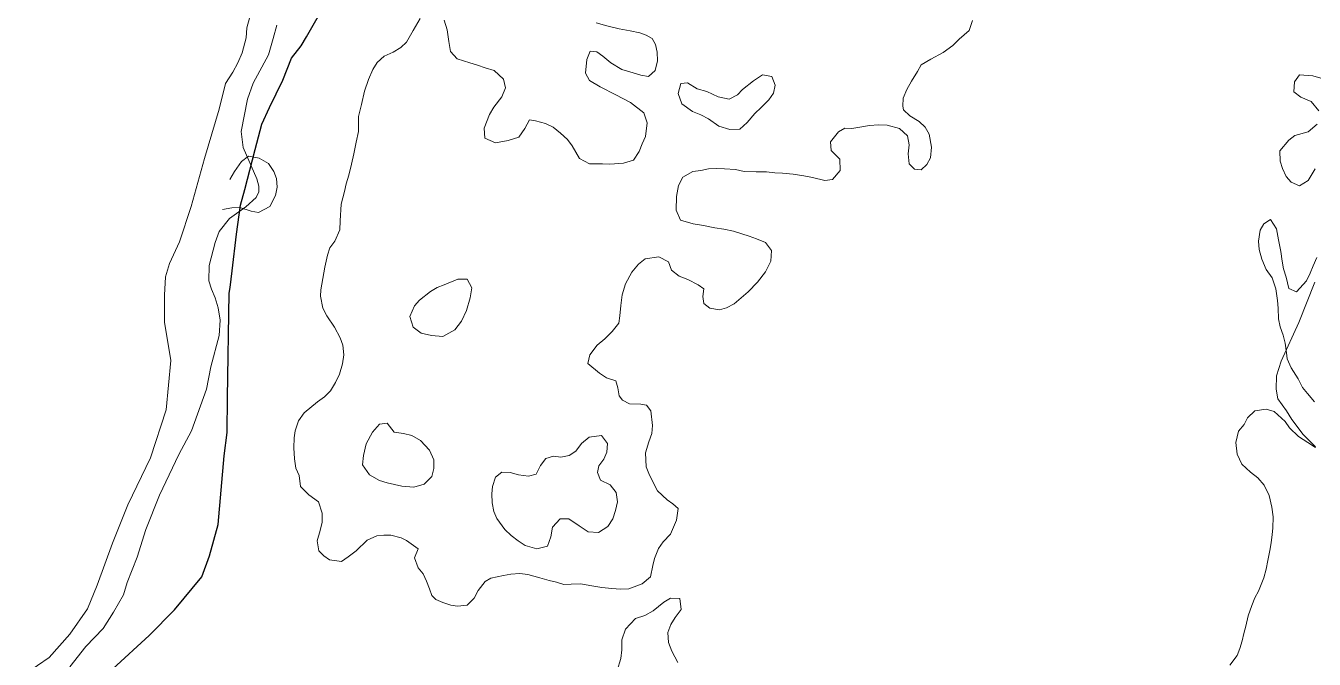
# Model space of a CAD drawing. Header units: metres. Extents: x 4652992 to 4879070, y 2074171 to 2309877.
# Drawn here: x 4653384.6 to 4653561.5, y 2307072.3 to 2307159.3 of the extents above; entities that cross this region are included whole.
import ezdxf

# ---------------------------------------------------------------- set-up
doc = ezdxf.new("R2010")
doc.units = ezdxf.units.M
doc.header["$MEASUREMENT"] = 0
doc.linetypes.add('DGN Style 3', pattern=[92.779933, 66.271381, -26.508552])
for name, color, linetype, lineweight in [('Level 2', 6, 'Continuous', 0), ('Level 20', 30, 'DGN Style 3', 0), ('Level 40', 1, 'Continuous', 0)]:
    doc.layers.add(name, color=color, linetype=linetype, lineweight=lineweight)
doc.layers.add('Limite', color=38, linetype='Continuous', lineweight=0, plot=False)

msp = doc.modelspace()

# ---------------------------------------------------------------- linework, layer by layer
at = {"layer": 'Level 2'}
for points in [[(4653384.553691, 2307070.331232, 0), (4653387.774868, 2307072.493864, 0), (4653390.585295, 2307075.701714, 0), (4653393.034233, 2307079.187533, 0), (4653394.371506, 2307082.444257, 0), (4653396.482775, 2307088.215749, 0), (4653398.58809, 2307093.485315, 0), (4653401.685295, 2307099.957396, 0), (4653403.82079, 2307106.540928, 0), (4653404.455521, 2307113.305995, 0), (4653403.583942, 2307118.555006, 0), (4653403.613309, 2307122.2603, 0), (4653403.71657, 2307124.814721, 0), (4653404.307049, 2307126.619679, 0), (4653405.641344, 2307129.62544, 0), (4653407.259849, 2307134.448805, 0), (4653409.089073, 2307141.044983, 0), (4653411.095861, 2307147.849046, 0), (4653411.998157, 2307151.338948, 0), (4653412.965417, 2307152.925087, 0), (4653413.666331, 2307154.1994, 0), (4653414.266148, 2307155.561583, 0), (4653414.801409, 2307157.631864, 0), (4653414.905077, 2307158.990621, 0), (4653415.25682, 2307160.351091, 0)], [(4653390.586669, 2307071.221134, 1311.160507), (4653392.793894, 2307074.011502, 1310.740507), (4653395.172728, 2307076.507829, 1310.740507), (4653396.614482, 2307078.731981, 1310.740507), (4653397.970432, 2307081.103155, 1309.900507), (4653398.472129, 2307082.80417, 1309.900507), (4653399.870574, 2307086.297497, 1309.900507), (4653401.039216, 2307090.099225, 1309.900507), (4653402.933403, 2307094.791642, 1309.900507), (4653405.553137, 2307100.374748, 1309.900507), (4653407.328363, 2307103.649257, 1309.900507), (4653409.366144, 2307109.375957, 1309.060507), (4653409.971509, 2307112.43573, 1309.060507), (4653411.08791, 2307116.753743, 1309.060507), (4653411.258705, 2307118.85103, 1309.060507), (4653410.957984, 2307120.561267, 1309.060507), (4653410.565503, 2307121.916598, 1309.060507), (4653410.068947, 2307123.108836, 1309.060507), (4653409.688782, 2307124.272356, 1309.060507), (4653409.727894, 2307126.339211, 1309.060507), (4653410.553725, 2307129.533357, 1308.640507), (4653411.125933, 2307131.028202, 1308.640507), (4653412.51883, 2307132.823939, 1308.640507), (4653414.784657, 2307134.404283, 1308.640507), (4653416.1716, 2307135.698094, 1308.640507), (4653416.56029, 2307136.483128, 1308.640507), (4653416.569222, 2307137.236017, 1308.640507), (4653416.274862, 2307138.252515, 1308.640507), (4653414.414369, 2307142.549975, 1307.800507), (4653414.119601, 2307144.762137, 1307.800507), (4653415.018514, 2307149.19674, 1307.800507), (4653415.77424, 2307151.401394, 1307.800507), (4653417.892277, 2307155.283484, 1307.380507), (4653418.531612, 2307157.516858, 1307.380507), (4653419.0057, 2307159.350534, 1307.380507)]]:
    msp.add_polyline3d(points, dxfattribs=at)
at = {"layer": 'Level 20', "linetype": 'Continuous'}
msp.add_polyline3d([(4653561.627962, 2307101.472444, 1394.636065), (4653559.940407, 2307103.166564, 1394.173565), (4653558.385201, 2307105.183416, 1393.748565), (4653557.637057, 2307106.37652, 1393.648565), (4653556.460096, 2307108.046821, 1393.423565), (4653556.227624, 2307109.377448, 1393.486065), (4653556.28563, 2307111.21943, 1393.686065), (4653556.93766, 2307113.222193, 1394.123565), (4653559.33722, 2307118.541277, 1394.811065), (4653561.565137, 2307124.068165, 1394.798565)], dxfattribs=at)
at = {"layer": 'Level 40', "color": 3}
for points in [[(4653514.536145, 2307160.030989, 1348.4875), (4653514.095748, 2307158.644082, 1348.5875), (4653512.724988, 2307157.427029, 1348.4625), (4653511.820096, 2307156.577978, 1348.3125), (4653510.509758, 2307155.612957, 1348.0625), (4653508.830227, 2307154.683187, 1347.7875), (4653507.517212, 2307153.932029, 1347.5625), (4653506.969429, 2307152.99732, 1347.5625), (4653506.171924, 2307151.696071, 1347.6625), (4653505.512703, 2307150.521567, 1347.8125), (4653505.018613, 2307149.360759, 1348.1625), (4653504.968901, 2307148.253277, 1348.6125), (4653505.064202, 2307147.750673, 1349.6625), (4653505.939498, 2307146.901062, 1350.8375), (4653507.208156, 2307146.117013, 1351.6875), (4653508.056606, 2307145.380452, 1352.1625), (4653508.577471, 2307144.402636, 1352.4375), (4653508.904984, 2307142.618316, 1352.6875), (4653508.770681, 2307141.15799, 1352.9125), (4653508.273913, 2307140.211044, 1352.9625), (4653507.507306, 2307139.488739, 1352.8875), (4653506.564858, 2307139.608186, 1352.2625), (4653505.869455, 2307140.308038, 1351.6625), (4653505.712428, 2307141.678328, 1351.0375), (4653505.849409, 2307142.924793, 1350.5875), (4653505.605113, 2307144.156101, 1350.1125), (4653504.498908, 2307145.167708, 1349.6625), (4653502.827481, 2307145.621925, 1349.1625), (4653501.656802, 2307145.689507, 1348.8375), (4653500.38677, 2307145.567699, 1348.4875), (4653499.092568, 2307145.345079, 1348.1125), (4653497.975582, 2307145.186561, 1347.7125), (4653497.008965, 2307145.205196, 1346.7875), (4653496.13765, 2307144.721226, 1346.3625), (4653495.048813, 2307143.32994, 1346.2375), (4653495.140063, 2307142.135342, 1346.4875), (4653496.312045, 2307140.948042, 1346.8625), (4653496.369719, 2307139.388362, 1347.0125), (4653495.317136, 2307138.148296, 1346.7875), (4653494.26325, 2307138.027948, 1346.2125), (4653492.579738, 2307138.431759, 1345.4375), (4653491.394297, 2307138.662796, 1345.0125), (4653489.941694, 2307138.90461, 1344.5625), (4653488.464922, 2307139.045612, 1343.9625), (4653487.396274, 2307139.08872, 1343.1875), (4653486.237679, 2307139.206708, 1342.7375), (4653484.838769, 2307139.222423, 1341.6875), (4653483.172697, 2307139.248915, 1340.8625), (4653481.999341, 2307139.530359, 1339.9125), (4653480.510484, 2307139.620954, 1339.3625), (4653479.390821, 2307139.676299, 1339.1125), (4653478.298004, 2307139.618594, 1338.8625), (4653477.219949, 2307139.397433, 1338.6125), (4653476.166062, 2307139.277086, 1338.3875), (4653474.789947, 2307138.487758, 1338.0625), (4653474.193826, 2307137.351423, 1338.0375), (4653473.882307, 2307135.826994, 1338.4625), (4653473.867474, 2307133.964875, 1339.1375), (4653474.456794, 2307132.597504, 1339.6875), (4653476.167152, 2307132.080644, 1340.2875), (4653477.619755, 2307131.838829, 1340.5875), (4653479.162304, 2307131.522135, 1340.8375), (4653480.410846, 2307131.329267, 1341.1125), (4653481.749333, 2307131.06152, 1341.4625), (4653483.855731, 2307130.39636, 1342.7625), (4653484.902887, 2307130.038576, 1343.3125), (4653486.129937, 2307129.531034, 1343.9125), (4653486.944811, 2307128.429391, 1344.3625), (4653486.861522, 2307126.956827, 1344.3625), (4653486.129794, 2307125.479885, 1344.3625), (4653485.040958, 2307124.088599, 1344.3625), (4653483.74806, 2307122.74626, 1344.3625), (4653482.792153, 2307121.909445, 1344.3375), (4653481.836246, 2307121.07263, 1344.3125), (4653480.787715, 2307120.524557, 1344.1625), (4653479.811691, 2307120.278923, 1344.0375), (4653478.461119, 2307120.496264, 1343.5875), (4653477.639516, 2307121.119776, 1343.2125), (4653477.499928, 2307122.112749, 1342.8125), (4653477.639587, 2307123.145351, 1342.3375), (4653476.856915, 2307123.706219, 1342.0125), (4653475.462057, 2307124.413928, 1341.5375), (4653474.286023, 2307124.909234, 1341.2375), (4653473.233511, 2307125.694743, 1340.6875), (4653472.811999, 2307126.861948, 1339.7375), (4653471.468157, 2307127.55742, 1338.9875), (4653469.615462, 2307127.255541, 1338.1625), (4653468.683724, 2307126.519539, 1337.7125), (4653467.78151, 2307125.456625, 1337.5875), (4653466.911498, 2307123.852937, 1337.1375), (4653466.434848, 2307122.314811, 1337.1125), (4653466.249528, 2307120.866721, 1337.1875), (4653466.127309, 2307119.4568, 1337.3625), (4653465.98765, 2307118.424198, 1337.5625), (4653465.073352, 2307117.310878, 1338.0125), (4653464.069107, 2307116.272437, 1338.1875), (4653462.999084, 2307115.409689, 1338.4375), (4653461.985432, 2307114.10698, 1338.7375), (4653461.74642, 2307112.884989, 1339.1125), (4653463.314442, 2307111.549389, 1339.6375), (4653464.301176, 2307110.939574, 1339.8875), (4653465.552394, 2307110.532844, 1340.3875), (4653465.857113, 2307109.553567, 1341.1625), (4653466.023547, 2307108.447545, 1342.0125), (4653466.475957, 2307107.859284, 1343.0625), (4653467.435845, 2307107.362518, 1344.4875), (4653468.987801, 2307107.310093, 1345.2625), (4653469.765118, 2307107.176949, 1346.0875), (4653470.385337, 2307106.388521, 1346.9125), (4653470.601412, 2307104.364406, 1347.8875), (4653470.500684, 2307103.269161, 1348.1875), (4653470.12071, 2307102.134287, 1348.6625), (4653469.656144, 2307100.646567, 1349.1625), (4653469.731257, 2307098.709569, 1349.8125), (4653470.099076, 2307097.768463, 1350.1875), (4653470.634703, 2307096.62719, 1350.5125), (4653471.311292, 2307095.398801, 1351.0125), (4653472.636321, 2307094.174791, 1351.6125), (4653473.418993, 2307093.613923, 1352.0875), (4653474.126481, 2307092.964478, 1352.6875), (4653473.904908, 2307091.365169, 1352.8625), (4653473.06442, 2307089.434568, 1352.9375), (4653472.060175, 2307088.396128, 1353.0125), (4653471.410361, 2307087.485892, 1353.1625), (4653470.867933, 2307086.123459, 1353.3875), (4653470.638327, 2307085.165737, 1353.5875), (4653470.314724, 2307083.590901, 1353.8625), (4653469.169517, 2307082.639577, 1353.9125), (4653467.334262, 2307081.960379, 1353.9125), (4653466.190429, 2307081.914911, 1353.7375), (4653465.01975, 2307081.982493, 1353.4625), (4653463.657094, 2307082.149427, 1353.1375), (4653462.255506, 2307082.379005, 1352.7125), (4653460.700872, 2307082.645293, 1352.0375), (4653459.442924, 2307082.573891, 1352.0125), (4653458.413207, 2307082.554356, 1351.7125), (4653457.404981, 2307082.849497, 1351.2125), (4653456.435687, 2307083.081994, 1350.7375), (4653455.121368, 2307083.450554, 1349.9375), (4653453.500956, 2307083.892534, 1349.0375), (4653452.405462, 2307084.048692, 1348.4625), (4653451.147514, 2307083.977291, 1347.9875), (4653450.132559, 2307083.7943, 1347.5875), (4653448.420826, 2307083.405304, 1346.9125), (4653447.612611, 2307082.959504, 1346.4875), (4653446.662059, 2307081.694964, 1345.7125), (4653446.141123, 2307080.647206, 1345.3125), (4653445.161047, 2307079.709578, 1344.5625), (4653443.827914, 2307079.549601, 1343.5125), (4653442.897551, 2307079.719455, 1343.0375), (4653441.799378, 2307080.089475, 1342.4875), (4653440.866337, 2307080.473191, 1341.9625), (4653440.299812, 2307081.03552, 1341.3375), (4653439.983009, 2307081.964389, 1340.6375), (4653439.588343, 2307083.018545, 1339.8625), (4653439.118494, 2307083.984125, 1339.0625), (4653438.408329, 2307084.847432, 1338.4125), (4653437.92104, 2307086.190331, 1337.0625), (4653438.439298, 2307087.451951, 1337.0625), (4653436.822939, 2307088.585925, 1336.4125), (4653436.106044, 2307088.971101, 1335.7625), (4653434.67761, 2307089.313728, 1334.6125), (4653433.710993, 2307089.332363, 1334.2125), (4653432.771223, 2307089.237948, 1333.8375), (4653431.443445, 2307088.650246, 1333.2875), (4653429.898147, 2307087.155228, 1332.9125), (4653428.840209, 2307086.342886, 1332.7875), (4653427.881624, 2307085.719934, 1332.6625), (4653426.26389, 2307085.948052, 1332.2125), (4653425.469134, 2307086.458514, 1331.8625), (4653424.77373, 2307087.158366, 1331.5125), (4653424.565688, 2307088.540893, 1330.8125), (4653424.955069, 2307089.940036, 1330.2125), (4653425.233013, 2307091.099384, 1329.9125), (4653425.255878, 2307092.319916, 1329.6375), (4653424.765912, 2307093.876676, 1328.9875), (4653423.431476, 2307094.836417, 1328.1375), (4653422.259494, 2307096.023717, 1327.5375), (4653422.07562, 2307097.507058, 1327.1625), (4653421.617855, 2307098.523044, 1325.9625), (4653421.436659, 2307099.792522, 1325.3375), (4653421.366901, 2307101.301795, 1324.8625), (4653421.42602, 2307102.673546, 1324.5125), (4653421.553594, 2307103.655741, 1324.2875), (4653421.993991, 2307105.042648, 1324.1125), (4653422.794174, 2307106.130035, 1323.9125), (4653424.606635, 2307107.614276, 1323.8125), (4653425.589388, 2307108.338042, 1323.8125), (4653426.380164, 2307109.16116, 1323.7875), (4653427.078316, 2307110.273021, 1323.7375), (4653427.623421, 2307111.421592, 1323.6625), (4653428.024887, 2307112.871142, 1323.5625), (4653428.212884, 2307114.105369, 1323.4125), (4653428.094788, 2307115.413017, 1323.2625), (4653427.739054, 2307116.40453, 1323.0375), (4653426.957756, 2307117.871255, 1322.7875), (4653425.88245, 2307119.461806, 1322.3875), (4653425.322654, 2307120.502265, 1321.8625), (4653425.009902, 2307122.123129, 1321.3875), (4653425.062292, 2307123.016748, 1320.9125), (4653425.322796, 2307124.553414, 1320.3875), (4653425.595385, 2307126.140487, 1319.9625), (4653425.982088, 2307127.753493, 1319.7125), (4653426.286878, 2307128.799791, 1319.5625), (4653426.987708, 2307129.697789, 1319.5375), (4653427.680505, 2307131.237375, 1319.4875), (4653427.715455, 2307132.508313, 1319.4375), (4653427.87798, 2307134.761446, 1319.2875), (4653428.300937, 2307136.525671, 1319.2375), (4653428.554711, 2307137.584206, 1319.0125), (4653428.895755, 2307138.781724, 1318.7625), (4653429.25829, 2307140.293916, 1318.5125), (4653429.596655, 2307141.705296, 1318.2125), (4653429.920259, 2307143.280132, 1317.8375), (4653430.219694, 2307144.754155, 1317.4875), (4653430.23185, 2307146.830136, 1317.3875), (4653430.630638, 2307148.493549, 1317.3125), (4653431.06568, 2307150.30818, 1317.1625), (4653431.60543, 2307151.884476, 1317.0375), (4653432.210958, 2307153.285079, 1316.9375), (4653432.821841, 2307154.257957, 1316.8625), (4653433.777748, 2307155.094772, 1316.8625), (4653434.99141, 2307155.656541, 1316.8625), (4653436.06411, 2307156.305426, 1316.9125), (4653436.830717, 2307157.027732, 1316.9625), (4653437.751745, 2307158.619184, 1317.1375), (4653438.684857, 2307160.261042, 1317.2125)], [(4653441.980748, 2307160.056838, 1317.6125), (4653442.417021, 2307158.726176, 1317.6875), (4653442.627742, 2307157.129787, 1317.7875), (4653442.8868, 2307155.735022, 1317.9375), (4653443.776858, 2307154.721955, 1318.3375), (4653445.538232, 2307154.192858, 1319.0125), (4653446.597473, 2307153.885482, 1319.3875), (4653447.644629, 2307153.527698, 1320.7375), (4653448.844832, 2307153.133205, 1321.5625), (4653450.13093, 2307151.971838, 1321.9375), (4653450.438326, 2307150.7787, 1322.2625), (4653449.920067, 2307149.517079, 1322.4875), (4653448.831231, 2307148.125793, 1322.5125), (4653448.208264, 2307147.102509, 1322.5125), (4653447.481891, 2307145.197842, 1322.5625), (4653447.587902, 2307143.839787, 1322.7375), (4653449.057945, 2307143.220655, 1323.1375), (4653450.808609, 2307143.547007, 1323.3875), (4653452.265264, 2307143.997187, 1323.6125), (4653453.089615, 2307145.185387, 1323.7625), (4653453.697821, 2307146.372127, 1324.2375), (4653454.526153, 2307146.226747, 1324.7875), (4653455.891487, 2307145.84595, 1325.2875), (4653456.965491, 2307145.375117, 1326.0625), (4653457.954902, 2307144.551439, 1326.6625), (4653458.932229, 2307143.677355, 1327.3625), (4653459.579294, 2307142.775878, 1328.2125), (4653460.567332, 2307141.046344, 1329.2375), (4653461.96219, 2307140.338635, 1330.0625), (4653463.742377, 2307140.338076, 1330.5375), (4653464.747925, 2307140.256798, 1330.7125), (4653466.615382, 2307140.395221, 1331.0625), (4653468.008937, 2307140.807231, 1331.4875), (4653468.782273, 2307142.007668, 1331.5375), (4653469.201179, 2307143.079899, 1331.5375), (4653469.659015, 2307144.089487, 1331.4875), (4653469.889995, 2307145.953065, 1331.2875), (4653469.41479, 2307147.34637, 1330.9875), (4653467.591691, 2307148.743153, 1330.5875), (4653465.581969, 2307149.811565, 1330.2875), (4653463.419201, 2307150.916687, 1329.9875), (4653461.946481, 2307151.749682, 1329.4375), (4653461.386685, 2307152.790141, 1328.6625), (4653461.566649, 2307154.665956, 1328.2875), (4653462.048655, 2307155.776357, 1328.2375), (4653462.952172, 2307155.719553, 1328.7875), (4653463.773775, 2307155.096041, 1329.1875), (4653464.904148, 2307154.185247, 1329.8875), (4653466.4158, 2307153.289608, 1330.2625), (4653467.973111, 2307152.809458, 1330.3875), (4653468.981337, 2307152.514318, 1330.3875), (4653470.064747, 2307152.307754, 1330.4125), (4653470.969638, 2307153.156806, 1329.7125), (4653471.283835, 2307154.467373, 1329.2125), (4653471.243601, 2307155.649734, 1328.7125), (4653471.014067, 2307156.717587, 1328.2125), (4653470.558979, 2307157.519711, 1327.7125), (4653469.752138, 2307157.979766, 1327.2375), (4653468.858028, 2307158.30084, 1326.8125), (4653467.51954, 2307158.568587, 1326.2375), (4653466.028006, 2307158.873045, 1325.7875), (4653464.344495, 2307159.276855, 1325.3625), (4653462.87713, 2307159.682126, 1324.8125)], [(4653476.743586, 2307150.610399, 1333.3125), (4653478.051515, 2307150.23491, 1333.4625), (4653479.599075, 2307149.504631, 1333.8375), (4653481.138752, 2307149.221567, 1334.425), (4653482.297264, 2307149.802496, 1334.675), (4653482.9565, 2307150.533783, 1334.8875), (4653484.479276, 2307151.739168, 1335.0375), (4653485.721709, 2307152.537312, 1335.0875), (4653487.00826, 2307152.315426, 1335.225), (4653487.43218, 2307151.144226, 1335.3), (4653487.216425, 2307150.038568, 1335.3125), (4653486.571593, 2307149.125676, 1335.3125), (4653485.526489, 2307148.042341, 1335.1875), (4653484.670605, 2307147.239833, 1335.1375), (4653483.590629, 2307146.016489, 1335.125), (4653482.587373, 2307145.101163, 1335.125), (4653481.224102, 2307145.015032, 1335.0125), (4653479.733246, 2307145.494107, 1334.7625), (4653478.311681, 2307146.490807, 1334.4875), (4653477.256424, 2307147.042726, 1334.25), (4653476.117018, 2307147.496234, 1334.05), (4653474.618052, 2307148.541328, 1333.8375), (4653474.137428, 2307149.963731, 1333.675), (4653474.479178, 2307151.33581, 1333.55), (4653475.399649, 2307151.4399, 1333.4625), (4653476.743586, 2307150.610399, 1333.3125)], [(4653562.097428, 2307147.582206, 1386.825), (4653561.033355, 2307148.882761, 1386.4), (4653559.637083, 2307149.494792, 1386.1), (4653558.65583, 2307150.22618, 1385.725), (4653558.761441, 2307151.573531, 1385.6), (4653559.442124, 2307152.562236, 1385.6), (4653561.276676, 2307152.393429, 1385.65), (4653562.358426, 2307152.077073, 1385.725)], [(4653561.605669, 2307139.628551, 1389.375), (4653560.617911, 2307138.055081, 1389.4), (4653559.441252, 2307137.296075, 1389.075), (4653558.292968, 2307137.793257, 1388.475), (4653557.59739, 2307138.565432, 1388.225), (4653557.093965, 2307139.675572, 1387.925), (4653556.786419, 2307140.683456, 1387.725), (4653556.748262, 2307142.120468, 1387.45), (4653557.984008, 2307143.579088, 1387.225), (4653558.79776, 2307144.206143, 1387.2), (4653560.626726, 2307144.697666, 1387.175), (4653561.878758, 2307145.767945, 1387.075)], [(4653411.546161, 2307134.034198, 1314.353125), (4653412.867788, 2307134.267338, 1314.590625), (4653413.956543, 2307134.310898, 1314.678125), (4653415.49345, 2307133.815214, 1314.990625), (4653416.523369, 2307133.626996, 1315.190625), (4653418.057452, 2307134.454489, 1315.240625), (4653418.839025, 2307135.956537, 1315.203125), (4653419.075192, 2307137.129498, 1315.115625), (4653418.970228, 2307138.292907, 1314.990625), (4653418.603387, 2307139.27377, 1314.840625), (4653417.895829, 2307140.368005, 1314.615625), (4653416.599148, 2307141.08224, 1314.403125), (4653415.134139, 2307141.375957, 1314.290625), (4653414.181, 2307140.653645, 1314.190625), (4653413.218448, 2307139.287747, 1314.040625), (4653412.590494, 2307138.148273, 1314.078125)], [(4653561.50432, 2307107.62955, 1399.8), (4653560.557624, 2307108.752949, 1399.8), (4653559.873806, 2307109.589109, 1399.725), (4653559.280227, 2307110.793756, 1399.575), (4653558.318956, 2307112.3112, 1399.275), (4653557.725376, 2307113.515847, 1398.725), (4653557.656709, 2307114.369359, 1398.025), (4653557.481543, 2307115.695116, 1397.625), (4653557.189514, 2307116.770447, 1397.575), (4653556.805562, 2307117.923977, 1397.25), (4653556.578832, 2307119.03917, 1396.825), (4653556.494746, 2307120.510071, 1396.375), (4653556.412346, 2307121.534285, 1396.1), (4653556.196821, 2307123.148805, 1395.55), (4653555.680589, 2307124.669299, 1395.1), (4653554.851599, 2307125.81978, 1394.8), (4653554.257177, 2307127.24777, 1394.4), (4653553.911899, 2307128.559224, 1393.775), (4653553.802873, 2307129.701499, 1393.325), (4653554.059012, 2307131.201007, 1392.85), (4653554.553089, 2307132.084651, 1392.825), (4653555.480154, 2307132.695358, 1392.85), (4653556.270471, 2307131.386953, 1393.4), (4653556.564184, 2307129.864936, 1393.775), (4653556.897414, 2307128.277498, 1394.15), (4653557.07258, 2307126.951741, 1394.475), (4653557.259794, 2307125.901968, 1394.95), (4653557.591339, 2307124.761217, 1395.375), (4653557.989866, 2307123.213641, 1395.875), (4653559.038849, 2307122.734714, 1396.45), (4653560.407584, 2307124.241844, 1396.575), (4653560.887927, 2307125.29619, 1396.575), (4653561.302971, 2307126.310673, 1396.575), (4653561.809097, 2307127.470301, 1396.575)], [(4653443.879954, 2307124.486218, 1328.8875), (4653445.1744, 2307124.47376, 1328.85), (4653445.813399, 2307123.294026, 1328.8), (4653445.56318, 2307121.938072, 1328.775), (4653445.08496, 2307120.155146, 1328.7625), (4653444.365259, 2307118.732183, 1328.75), (4653443.482153, 2307117.499545, 1328.7375), (4653441.838337, 2307116.602065, 1328.7375), (4653440.273739, 2307116.74031, 1328.7125), (4653438.851585, 2307117.085144, 1328.7), (4653437.75704, 2307117.89308, 1328.6625), (4653437.303207, 2307119.329325, 1328.6125), (4653437.916275, 2307120.808285, 1328.575), (4653438.592683, 2307121.578644, 1328.575), (4653440.10879, 2307122.808501, 1328.5625), (4653441.055237, 2307123.332537, 1328.5625), (4653441.98729, 2307123.679218, 1328.5625), (4653443.879954, 2307124.486218, 1328.8875)], [(4653549.873034, 2307071.472408, 1404.775), (4653550.862871, 2307072.793007, 1404.775), (4653551.265024, 2307073.75485, 1404.725), (4653551.575255, 2307074.794892, 1404.625), (4653551.820187, 2307075.795072, 1404.55), (4653552.06512, 2307076.795252, 1404.3), (4653552.413182, 2307078.216561, 1403.75), (4653552.878949, 2307079.664952, 1403.2), (4653553.306885, 2307080.732077, 1402.9), (4653553.800961, 2307081.61572, 1402.6), (4653554.527078, 2307083.446903, 1402.025), (4653554.875983, 2307084.644868, 1401.775), (4653555.107182, 2307085.81575, 1401.575), (4653555.389945, 2307087.197197, 1401.375), (4653555.542955, 2307088.275577, 1401.125), (4653555.708856, 2307089.406597, 1400.75), (4653555.757894, 2307090.287192, 1400.275), (4653555.804405, 2307091.837816, 1399.3), (4653555.629239, 2307093.163573, 1399.075), (4653555.296009, 2307094.751011, 1398.375), (4653554.596773, 2307096.20456, 1397.925), (4653553.72911, 2307097.197118, 1397.15), (4653552.692176, 2307097.95203, 1396.45), (4653551.522962, 2307099.073904, 1395.95), (4653550.863242, 2307100.462033, 1395.55), (4653550.700125, 2307102.063774, 1395.6), (4653551.073969, 2307103.590365, 1395.975), (4653551.855863, 2307104.515394, 1396.65), (4653552.297532, 2307105.411817, 1397.25), (4653553.314836, 2307106.391012, 1397.85), (4653554.871628, 2307106.625026, 1398.2), (4653555.959284, 2307106.304022, 1398.225), (4653557.456674, 2307104.93477, 1398.275), (4653558.075194, 2307104.058749, 1398.4), (4653559.283924, 2307102.871454, 1398.625), (4653560.582893, 2307102.052647, 1398.925), (4653561.632718, 2307101.350376, 1399.1)], [(4653435.154445, 2307103.453651, 1329.75), (4653436.406055, 2307103.270733, 1330.125), (4653437.572222, 2307102.987969, 1330.625), (4653438.75935, 2307102.30829, 1331.175), (4653439.96721, 2307100.990623, 1331.475), (4653440.598956, 2307099.661944, 1331.7), (4653440.569371, 2307098.463478, 1331.8625), (4653440.326519, 2307097.377006, 1331.925), (4653439.244426, 2307096.313182, 1331.7125), (4653437.85003, 2307095.927902, 1331.4875), (4653436.192963, 2307096.058427, 1331.1125), (4653434.166365, 2307096.519682, 1330.8), (4653433.099806, 2307096.838576, 1330.6), (4653431.727855, 2307097.623352, 1330.2), (4653430.797401, 2307098.964178, 1329.9875), (4653430.912429, 2307100.26249, 1329.775), (4653431.283788, 2307101.86034, 1329.7), (4653432.138793, 2307103.461483, 1329.575), (4653433.135557, 2307104.545997, 1329.55), (4653434.195433, 2307104.680838, 1329.725), (4653435.154445, 2307103.453651, 1329.75)], [(4653449.039001, 2307097.279567, 1341.575), (4653448.659198, 2307095.999719, 1341.6125), (4653448.560489, 2307095.009523, 1341.7125), (4653448.602173, 2307093.746587, 1341.8625), (4653448.840574, 2307092.555172, 1342.0125), (4653449.233614, 2307091.624473, 1342.15), (4653450.342953, 2307090.102141, 1342.35), (4653451.20668, 2307089.265887, 1342.475), (4653452.15474, 2307088.528458, 1342.6375), (4653453.102844, 2307087.910334, 1342.8375), (4653454.746448, 2307087.451348, 1343.1375), (4653456.172582, 2307087.790919, 1343.45), (4653456.650743, 2307089.106527, 1343.6375), (4653456.890065, 2307090.420506, 1343.9625), (4653457.923115, 2307091.57147, 1344.3625), (4653459.117312, 2307091.579617, 1344.925), (4653460.514867, 2307090.613665, 1345.7125), (4653461.793046, 2307089.766202, 1346.25), (4653463.169847, 2307089.670327, 1346.8375), (4653464.476736, 2307090.4863, 1347.375), (4653465.158518, 2307091.543636, 1347.475), (4653465.51018, 2307092.711005, 1347.4875), (4653465.777554, 2307093.898853, 1347.4), (4653465.623486, 2307095.189094, 1347.1625), (4653464.780907, 2307096.229012, 1346.8125), (4653463.481579, 2307096.872811, 1346.275), (4653463.060487, 2307097.92964, 1345.7375), (4653463.257511, 2307098.836293, 1345.275), (4653463.939249, 2307099.774323, 1344.85), (4653464.354052, 2307100.717551, 1344.5), (4653464.438779, 2307101.890117, 1344.2375), (4653463.617305, 2307103.014393, 1343.7), (4653461.917245, 2307102.771204, 1343.3875), (4653460.84216, 2307101.928741, 1343.15), (4653460.069055, 2307100.863764, 1342.9875), (4653459.141574, 2307100.253898, 1342.2875), (4653458.017551, 2307100.049729, 1341.5375), (4653457.006045, 2307100.176168, 1341.2), (4653455.945206, 2307099.867161, 1340.9375), (4653455.221301, 2307098.879717, 1340.9125), (4653454.630799, 2307097.710718, 1340.9625), (4653453.56996, 2307097.401711, 1341.075), (4653452.193203, 2307097.616891, 1341.125), (4653451.076391, 2307097.918059, 1341.1625), (4653449.931395, 2307097.987445, 1341.4625), (4653449.039001, 2307097.279567, 1341.575)], [(4653465.758576, 2307070.725006, 1359.475), (4653466.275033, 2307072.380519, 1359.325), (4653466.403423, 2307073.574476, 1358.75), (4653466.382726, 2307074.944395, 1358.75), (4653466.879935, 2307076.40967, 1358.75), (4653468.251279, 2307077.854768, 1358.6375), (4653469.532937, 2307078.263503, 1358.65), (4653470.710766, 2307078.920624, 1358.75), (4653472.153583, 2307080.097447, 1358.8625), (4653473.091914, 2307080.674247, 1358.95), (4653474.341629, 2307080.617334, 1359.275), (4653474.524315, 2307079.123983, 1359.8375), (4653473.728932, 2307078.010634, 1360.0875), (4653473.108231, 2307077.049266, 1360.2875), (4653472.727235, 2307075.945337, 1360.6), (4653472.780288, 2307074.595307, 1361.025), (4653473.279982, 2307073.386026, 1361.7625), (4653474.103755, 2307071.818444, 1362.725)]]:
    msp.add_polyline3d(points, dxfattribs=at)
at = {"layer": 'Limite', "color": 5, "linetype": 'Continuous', "lineweight": 30}
msp.add_polyline3d([(4653396.523445, 2307070.965159, 1310.808742), (4653401.508092, 2307075.558006, 1310.27709), (4653404.955611, 2307079.043034, 1310.695029), (4653408.723035, 2307083.585753, 1311.678866), (4653409.787796, 2307086.493983, 1310.934493), (4653410.961557, 2307090.777778, 1311.039313), (4653411.776192, 2307100.195571, 1309.200628), (4653412.206685, 2307103.422748, 1308.918172), (4653412.27, 2307108.190362, 1308.750536), (4653412.461054, 2307122.578964, 1308.958036), (4653412.621379, 2307123.319626, 1308.951752), (4653412.894154, 2307125.644439, 1308.89965), (4653413.484415, 2307130.673367, 1308.867177), (4653414.022354, 2307134.641216, 1308.489243), (4653414.609405, 2307136.809507, 1308.321632), (4653416.050445, 2307142.310031, 1308.019299), (4653416.957553, 2307145.74783, 1307.991949), (4653418.021318, 2307148.073842, 1307.64996), (4653419.828753, 2307151.827096, 1308.06767), (4653421.052612, 2307154.840761, 1307.396965), (4653422.379436, 2307156.531168, 1307.414316), (4653423.109851, 2307157.773237, 1307.511011), (4653425.779541, 2307162.490374, 1307.294747)], dxfattribs=at)

doc.saveas('drawing.dxf')
